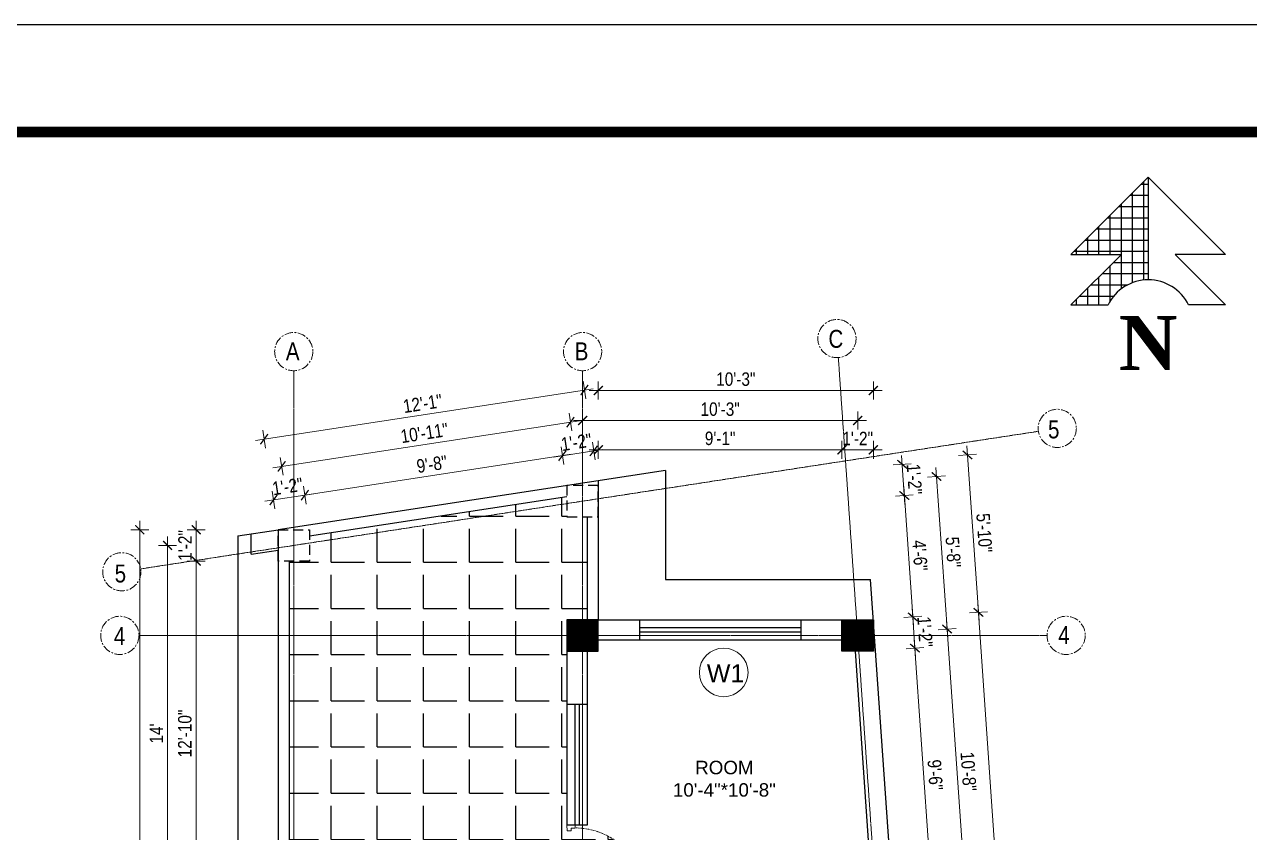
# Model space of a CAD drawing. Header units: inches. Extents: x -5142662 to -4941318, y -3361958 to -3160563.
# Drawn here: x -5010302 to -5009755, y -3260161 to -3259800 of the extents above; entities that cross this region are included whole.
import ezdxf

# ---------------------------------------------------------------- set-up
doc = ezdxf.new("R2010")
doc.units = ezdxf.units.IN
doc.header["$LTSCALE"] = 2
doc.header["$MEASUREMENT"] = 0
doc.header["$PDMODE"] = 34
doc.linetypes.add('CENTER', pattern=[2, 1.25, -0.25, 0.25, -0.25])
doc.linetypes.add('HIDDEN', pattern=[0.375, 0.25, -0.125])
doc.layers.get('0').update_dxf_attribs({"linetype": 'CONTINUOUS'})
doc.layers.get('DEFPOINTS').update_dxf_attribs({"color": 141, "linetype": 'CONTINUOUS'})
doc.layers.add('A-Hatch', color=7, linetype='CONTINUOUS')
doc.layers.add('WAll', color=20, linetype='CONTINUOUS')
for name, color, linetype, lineweight in [('Annotate-Lite.w', 177, 'CONTINUOUS', 9), ('Annotations-Bold.w', 177, 'CONTINUOUS', 13), ('DIM 1-100', 4, 'CONTINUOUS', 13), ('Door-Window.w', 4, 'CONTINUOUS', 15), ('TEXT', 181, 'CONTINUOUS', 25)]:
    doc.layers.add(name, color=color, linetype=linetype, lineweight=lineweight)
doc.styles.add('ARAIL', font='ARIALN.TTF')
doc.styles.add('arial.', font='arial.ttf')
doc.styles.add('gaurav', font='arial.ttf')
doc.styles.get("Standard").update_dxf_attribs({"font": 'ARIALN.TTF'})
doc.dimstyles.new('1 by 96', dxfattribs={"dimtxt": 6, "dimasz": 4, "dimexe": 4, "dimexo": 4, "dimgap": 2, "dimtad": 1, "dimdec": 0, "dimzin": 0, "dimdsep": 46, "dimlunit": 4, "dimtxsty": 'Standard', "dimblk": 'ARCHTICK', "dimcen": 0, "dimdle": 4, "dimadec": 0, "dimazin": 0, "dimtfac": 1, "dimtdec": 0, "dimtix": 1, "dimtofl": 0, "dimtmove": 1, "dimatfit": 3, "dimldrblk": 'ARCHTICK', "dimfxl": 4, "dimfxlon": 1, "dimtolj": 1, "dimtzin": 0, "dimlwd": -1, "dimlwe": -1, "dimarcsym": 0})
pattern_1 = [(45, (80572.6542, -1619.9974), (-0.0883883476483, 0.0883883476483), [])]

# ---------------------------------------------------------------- blocks, each defined once
blk = doc.blocks.new('SDEGH')
at = {"layer": 'TEXT'}
h = blk.add_hatch(dxfattribs=at)
h.set_pattern_fill('NET', color=256, scale=40, style=0)
h.set_pattern_definition([(0, (43922.391, -13181.093), (0, 5), []), (90, (43922.391, -13181.093), (-5, 3e-16), [])])
h.paths.add_polyline_path([(52300.82, -9226.07), (52266.28, -9260.61), (52288.77, -9260.61), (52266.28, -9283.1), (52282.84, -9283.1, -0.284572), (52300.82, -9271.97)])
blk.add_line((52300.82, -9226.07), (52300.82, -9271.97), dxfattribs=at)
at = {"layer": 'WAll'}
for p, q in [((52266.28, -9260.61), (52300.82, -9226.07)), ((52335.35, -9260.61), (52300.82, -9226.07)), ((52266.28, -9260.61), (52288.77, -9260.61)), ((52266.28, -9283.1), (52288.77, -9260.61)), ((52335.35, -9260.61), (52312.86, -9260.61)), ((52335.35, -9283.1), (52312.86, -9260.61)), ((52266.28, -9283.1), (52282.84, -9283.1)), ((52335.35, -9283.1), (52318.79, -9283.1))]:
    blk.add_line(p, q, dxfattribs=at)
blk.add_arc((52300.82, -9292.04), 20.08, 26.4605, 153.5395, dxfattribs=at)
at = {"layer": 'DEFPOINTS', "insert": (52287.65, -9288.16), "char_height": 24, "width": 23.16, "attachment_point": 1}
blk.add_mtext('{\\fTimes New Roman|b1|i0|c0|p18;N}', dxfattribs=at)
blk = doc.blocks.new('3-0')
at = {"ltscale": 3}
for p, q in [((11063.05, 10097.68), (11065.97, 10099.9)), ((11063.05, 10097.68), (11064.53, 10095.73)), ((11065.99, 10096.84), (11064.53, 10095.73)), ((11065.25, 10097.81), (11066.71, 10098.92)), ((11065.99, 10096.84), (11065.25, 10097.81)), ((11065.97, 10099.9), (11066.71, 10098.92)), ((11085.5, 10074.13), (11110.32, 10092.96)), ((11086.24, 10073.15), (11111.05, 10091.97)), ((11111.05, 10091.97), (11110.32, 10092.96)), ((11086.24, 10073.15), (11085.5, 10074.13)), ((11084.04, 10073.02), (11082.57, 10071.91)), ((11082.57, 10071.91), (11084.79, 10068.98)), ((11084.04, 10073.02), (11084.78, 10072.04)), ((11084.78, 10072.04), (11086.24, 10073.15)), ((11084.79, 10068.98), (11087.72, 10071.2)), ((11087.72, 10071.2), (11086.24, 10073.15))]:
    blk.add_line(p, q, dxfattribs=at)
at = {"layer": 'Door-Window.w', "color": 9, "linetype": 'HIDDEN', "lineweight": 18}
blk.add_arc((11085.5, 10074.13), 31.16, 37.1906, 127.1465, dxfattribs=at)
blk = doc.blocks.new('_ArchTick')
at = {"color": 0, "linetype": 'ByBlock', "const_width": 0.15}
blk.add_lwpolyline([(-0.5, -0.5), (0.5, 0.5)], dxfattribs=at)
blk = doc.blocks.new('*D862')
at = {"layer": 'DEFPOINTS', "color": 0, "transparency": 16777216}
for p in [(-5010177.24, -3260010.02), (-5010189.2, -3260025.47), (-5010175.2, -3260023.32)]:
    blk.add_point(p, dxfattribs=at)
at = {"layer": 'DIM 1-100', "color": 0, "transparency": 16777216}
for p, q in [((-5010195.19, -3260012.77), (-5010173.28, -3260009.41)), ((-5010190.63, -3260016.12), (-5010191.84, -3260008.21)), ((-5010176.63, -3260013.97), (-5010177.84, -3260006.06))]:
    blk.add_line(p, q, dxfattribs=at)
at = {"layer": 'DIM 1-100', "color": 0, "transparency": 16777216, "xscale": 4, "yscale": 4, "zscale": 4}
for p, rotation in [((-5010191.24, -3260012.16), 188.71474201693), ((-5010177.24, -3260010.02), 8.714742016929982)]:
    blk.add_blockref('_ArchTick', p, dxfattribs=dict(at, rotation=rotation))
at = {"layer": 'DIM 1-100', "color": 0, "transparency": 16777216, "insert": (-5010185, -3260006.13), "char_height": 6, "attachment_point": 5, "rotation": 8.7147}
blk.add_mtext('\\A1;1\'-2"', dxfattribs=at)
blk = doc.blocks.new('*D863')
at = {"layer": 'DEFPOINTS', "color": 0, "ltscale": 0.5, "transparency": 16777216}
for p in [(-5010062.24, -3259992.39), (-5010060.2, -3260005.69), (-5010175.2, -3260023.32)]:
    blk.add_point(p, dxfattribs=at)
at = {"layer": 'DIM 1-100', "color": 0, "ltscale": 0.5, "transparency": 16777216}
for p, q in [((-5010061.63, -3259996.34), (-5010062.84, -3259988.43)), ((-5010181.19, -3260010.62), (-5010058.28, -3259991.78)), ((-5010176.63, -3260013.97), (-5010177.84, -3260006.06))]:
    blk.add_line(p, q, dxfattribs=at)
at = {"layer": 'DIM 1-100', "color": 0, "ltscale": 0.5, "transparency": 16777216, "xscale": 4, "yscale": 4, "zscale": 4}
for p, rotation in [((-5010062.24, -3259992.39), 8.714742010862016), ((-5010177.24, -3260010.02), 188.714742010862)]:
    blk.add_blockref('_ArchTick', p, dxfattribs=dict(at, rotation=rotation))
at = {"layer": 'DIM 1-100', "color": 0, "ltscale": 0.5, "transparency": 16777216, "insert": (-5010120.5, -3259996.2), "char_height": 6, "attachment_point": 5, "rotation": 8.7147}
blk.add_mtext('\\A1;9\'-8"', dxfattribs=at)
blk = doc.blocks.new('*D864')
at = {"layer": 'DEFPOINTS', "color": 0, "ltscale": 0.5, "transparency": 16777216}
for p in [(-5010048.24, -3259990.24), (-5010060.2, -3260005.69), (-5010046.2, -3260003.55)]:
    blk.add_point(p, dxfattribs=at)
at = {"layer": 'DIM 1-100', "color": 0, "ltscale": 0.5, "transparency": 16777216}
for p, q in [((-5010061.63, -3259996.34), (-5010062.84, -3259988.43)), ((-5010047.63, -3259994.2), (-5010048.84, -3259986.29)), ((-5010066.19, -3259992.99), (-5010044.28, -3259989.64))]:
    blk.add_line(p, q, dxfattribs=at)
at = {"layer": 'DIM 1-100', "color": 0, "ltscale": 0.5, "transparency": 16777216, "xscale": 4, "yscale": 4, "zscale": 4}
for p, rotation in [((-5010048.24, -3259990.24), 8.714742010862016), ((-5010062.24, -3259992.39), 188.714742010862)]:
    blk.add_blockref('_ArchTick', p, dxfattribs=dict(at, rotation=rotation))
at = {"layer": 'DIM 1-100', "color": 0, "ltscale": 0.5, "transparency": 16777216, "insert": (-5010056, -3259986.36), "char_height": 6, "attachment_point": 5, "rotation": 8.7147}
blk.add_mtext('\\A1;1\'-2"', dxfattribs=at)
blk = doc.blocks.new('*D865')
at = {"layer": 'DEFPOINTS', "color": 0, "ltscale": 0.5, "transparency": 16777216}
for p in [(-5009937.36, -3259989.75), (-5010046.2, -3260003.55), (-5009937.36, -3260065.63)]:
    blk.add_point(p, dxfattribs=at)
at = {"layer": 'DIM 1-100', "color": 0, "ltscale": 0.5, "transparency": 16777216}
for p, q in [((-5010046.2, -3259993.75), (-5010046.2, -3259985.75)), ((-5009937.36, -3259993.75), (-5009937.36, -3259985.75)), ((-5010050.2, -3259989.75), (-5009933.36, -3259989.75))]:
    blk.add_line(p, q, dxfattribs=at)
at = {"layer": 'DIM 1-100', "color": 0, "ltscale": 0.5, "transparency": 16777216, "xscale": 4, "yscale": 4, "zscale": 4, "rotation": 180}
blk.add_blockref('_ArchTick', (-5010046.2, -3259989.75), dxfattribs=at)
at = {"layer": 'DIM 1-100', "color": 0, "ltscale": 0.5, "transparency": 16777216, "xscale": 4, "yscale": 4, "zscale": 4}
blk.add_blockref('_ArchTick', (-5009937.36, -3259989.75), dxfattribs=at)
at = {"layer": 'DIM 1-100', "color": 0, "ltscale": 0.5, "transparency": 16777216, "insert": (-5009991.78, -3259984.68), "char_height": 6, "attachment_point": 5}
blk.add_mtext('\\A1;9\'-1"', dxfattribs=at)
blk = doc.blocks.new('*D866')
at = {"layer": 'DEFPOINTS', "color": 0, "ltscale": 0.5, "transparency": 16777216}
for p in [(-5009923.36, -3259989.75), (-5009937.36, -3260065.63), (-5009923.36, -3260065.63)]:
    blk.add_point(p, dxfattribs=at)
at = {"layer": 'DIM 1-100', "color": 0, "ltscale": 0.5, "transparency": 16777216}
for p, q in [((-5009937.36, -3259993.75), (-5009937.36, -3259985.75)), ((-5009923.36, -3259993.75), (-5009923.36, -3259985.75)), ((-5009941.36, -3259989.75), (-5009919.36, -3259989.75))]:
    blk.add_line(p, q, dxfattribs=at)
at = {"layer": 'DIM 1-100', "color": 0, "ltscale": 0.5, "transparency": 16777216, "xscale": 4, "yscale": 4, "zscale": 4, "rotation": 180}
blk.add_blockref('_ArchTick', (-5009937.36, -3259989.75), dxfattribs=at)
at = {"layer": 'DIM 1-100', "color": 0, "ltscale": 0.5, "transparency": 16777216, "xscale": 4, "yscale": 4, "zscale": 4}
blk.add_blockref('_ArchTick', (-5009923.36, -3259989.75), dxfattribs=at)
at = {"layer": 'DIM 1-100', "color": 0, "ltscale": 0.5, "transparency": 16777216, "insert": (-5009930.36, -3259984.73), "char_height": 6, "attachment_point": 5}
blk.add_mtext('\\A1;1\'-2"', dxfattribs=at)
blk = doc.blocks.new('*D867')
at = {"layer": 'DEFPOINTS', "color": 0, "ltscale": 0.5, "transparency": 16777216}
for p in [(-5010189.2, -3260025.47), (-5010225.75, -3260039.47), (-5010189.2, -3260039.47)]:
    blk.add_point(p, dxfattribs=at)
at = {"layer": 'DIM 1-100', "color": 0, "ltscale": 0.5, "transparency": 16777216}
for p, q in [((-5010225.75, -3260021.47), (-5010225.75, -3260043.47)), ((-5010221.75, -3260025.47), (-5010229.75, -3260025.47)), ((-5010221.75, -3260039.47), (-5010229.75, -3260039.47))]:
    blk.add_line(p, q, dxfattribs=at)
at = {"layer": 'DIM 1-100', "color": 0, "ltscale": 0.5, "transparency": 16777216, "xscale": 4, "yscale": 4, "zscale": 4}
for p, rotation in [((-5010225.75, -3260025.47), 90), ((-5010225.75, -3260039.47), 270)]:
    blk.add_blockref('_ArchTick', p, dxfattribs=dict(at, rotation=rotation))
at = {"layer": 'DIM 1-100', "color": 0, "ltscale": 0.5, "transparency": 16777216, "insert": (-5010230.76, -3260032.47), "char_height": 6, "attachment_point": 5, "rotation": 90}
blk.add_mtext('\\A1;1\'-2"', dxfattribs=at)
blk = doc.blocks.new('*D868')
at = {"layer": 'DEFPOINTS', "color": 0, "ltscale": 0.5, "transparency": 16777216}
for p in [(-5010189.2, -3260039.47), (-5010225.75, -3260193.47), (-5010189.2, -3260193.47)]:
    blk.add_point(p, dxfattribs=at)
at = {"layer": 'DIM 1-100', "color": 0, "ltscale": 0.5, "transparency": 16777216}
for p, q in [((-5010225.75, -3260035.47), (-5010225.75, -3260197.47)), ((-5010221.75, -3260039.47), (-5010229.75, -3260039.47)), ((-5010221.75, -3260193.47), (-5010229.75, -3260193.47))]:
    blk.add_line(p, q, dxfattribs=at)
at = {"layer": 'DIM 1-100', "color": 0, "ltscale": 0.5, "transparency": 16777216, "xscale": 4, "yscale": 4, "zscale": 4}
for p, rotation in [((-5010225.75, -3260039.47), 90), ((-5010225.75, -3260193.47), 270)]:
    blk.add_blockref('_ArchTick', p, dxfattribs=dict(at, rotation=rotation))
at = {"layer": 'DIM 1-100', "color": 0, "ltscale": 0.5, "transparency": 16777216, "insert": (-5010230.81, -3260116.47), "char_height": 6, "attachment_point": 5, "rotation": 90}
blk.add_mtext('\\A1;12\'-10"', dxfattribs=at)
blk = doc.blocks.new('*D874')
at = {"layer": 'DEFPOINTS', "color": 0, "ltscale": 0.5, "transparency": 16777216}
for p in [(-5010182.2, -3260032.47), (-5010238.55, -3260200.47), (-5010182.2, -3260200.47)]:
    blk.add_point(p, dxfattribs=at)
at = {"layer": 'DIM 1-100', "color": 0, "ltscale": 0.5, "transparency": 16777216}
for p, q in [((-5010234.55, -3260032.47), (-5010242.55, -3260032.47)), ((-5010238.55, -3260028.47), (-5010238.55, -3260204.47)), ((-5010234.55, -3260200.47), (-5010242.55, -3260200.47))]:
    blk.add_line(p, q, dxfattribs=at)
at = {"layer": 'DIM 1-100', "color": 0, "ltscale": 0.5, "transparency": 16777216, "xscale": 4, "yscale": 4, "zscale": 4}
for p, rotation in [((-5010238.55, -3260032.47), 90), ((-5010238.55, -3260200.47), 270)]:
    blk.add_blockref('_ArchTick', p, dxfattribs=dict(at, rotation=rotation))
at = {"layer": 'DIM 1-100', "color": 0, "ltscale": 0.5, "transparency": 16777216, "insert": (-5010243.56, -3260116.47), "char_height": 6, "attachment_point": 5, "rotation": 90}
blk.add_mtext("\\A1;14'", dxfattribs=at)
blk = doc.blocks.new('*D877')
at = {"layer": 'DEFPOINTS', "color": 0, "ltscale": 0.5, "transparency": 16777216}
for p in [(-5010189.2, -3260025.47), (-5010250.97, -3260428.23), (-5010189.2, -3260428.23)]:
    blk.add_point(p, dxfattribs=at)
at = {"layer": 'DIM 1-100', "color": 0, "ltscale": 0.5, "transparency": 16777216}
for p, q in [((-5010250.97, -3260021.47), (-5010250.97, -3260432.23)), ((-5010246.97, -3260025.47), (-5010254.97, -3260025.47)), ((-5010246.97, -3260428.23), (-5010254.97, -3260428.23))]:
    blk.add_line(p, q, dxfattribs=at)
at = {"layer": 'DIM 1-100', "color": 0, "ltscale": 0.5, "transparency": 16777216, "xscale": 4, "yscale": 4, "zscale": 4}
for p, rotation in [((-5010250.97, -3260025.47), 90), ((-5010250.97, -3260428.23), 270)]:
    blk.add_blockref('_ArchTick', p, dxfattribs=dict(at, rotation=rotation))
at = {"layer": 'DIM 1-100', "color": 0, "ltscale": 0.5, "transparency": 16777216, "insert": (-5010256.04, -3260226.85), "char_height": 6, "attachment_point": 5, "rotation": 90}
blk.add_mtext('\\A1;33\'-7"', dxfattribs=at)
blk = doc.blocks.new('*D920')
at = {"layer": 'DEFPOINTS', "color": 0, "ltscale": 0.5, "transparency": 16777216}
for p in [(-5010058.61, -3259977.4), (-5010053.2, -3260012.69), (-5010182.2, -3260032.47)]:
    blk.add_point(p, dxfattribs=at)
at = {"layer": 'DIM 1-100', "color": 0, "ltscale": 0.5, "transparency": 16777216}
for p, q in [((-5010191.56, -3259997.78), (-5010054.65, -3259976.8)), ((-5010058, -3259981.36), (-5010059.21, -3259973.45)), ((-5010187, -3260001.13), (-5010188.21, -3259993.22))]:
    blk.add_line(p, q, dxfattribs=at)
at = {"layer": 'DIM 1-100', "color": 0, "ltscale": 0.5, "transparency": 16777216, "xscale": 4, "yscale": 4, "zscale": 4}
for p, rotation in [((-5010058.61, -3259977.4), 8.714742018610865), ((-5010187.61, -3259997.18), 188.7147420186108)]:
    blk.add_blockref('_ArchTick', p, dxfattribs=dict(at, rotation=rotation))
at = {"layer": 'DIM 1-100', "color": 0, "ltscale": 0.5, "transparency": 16777216, "insert": (-5010123.87, -3259982.28), "char_height": 6, "attachment_point": 5, "rotation": 8.7147}
blk.add_mtext('\\A1;10\'-11"', dxfattribs=at)
blk = doc.blocks.new('*D921')
at = {"layer": 'DEFPOINTS', "color": 0, "ltscale": 0.5, "transparency": 16777216}
for p in [(-5009930.36, -3259976.7), (-5010053.2, -3260012.69), (-5009930.36, -3260072.63)]:
    blk.add_point(p, dxfattribs=at)
at = {"layer": 'DIM 1-100', "color": 0, "ltscale": 0.5, "transparency": 16777216}
for p, q in [((-5010053.2, -3259980.7), (-5010053.2, -3259972.7)), ((-5009930.36, -3259980.7), (-5009930.36, -3259972.7)), ((-5010057.2, -3259976.7), (-5009926.36, -3259976.7))]:
    blk.add_line(p, q, dxfattribs=at)
at = {"layer": 'DIM 1-100', "color": 0, "ltscale": 0.5, "transparency": 16777216, "xscale": 4, "yscale": 4, "zscale": 4, "rotation": 180}
blk.add_blockref('_ArchTick', (-5010053.2, -3259976.7), dxfattribs=at)
at = {"layer": 'DIM 1-100', "color": 0, "ltscale": 0.5, "transparency": 16777216, "xscale": 4, "yscale": 4, "zscale": 4}
blk.add_blockref('_ArchTick', (-5009930.36, -3259976.7), dxfattribs=at)
at = {"layer": 'DIM 1-100', "color": 0, "ltscale": 0.5, "transparency": 16777216, "insert": (-5009991.78, -3259971.64), "char_height": 6, "attachment_point": 5}
blk.add_mtext('\\A1;10\'-3"', dxfattribs=at)
blk = doc.blocks.new('*D922')
at = {"layer": 'DEFPOINTS', "color": 0, "ltscale": 0.5, "transparency": 16777216}
for p in [(-5010195.4, -3259985), (-5010046.2, -3260003.55), (-5010189.2, -3260025.47)]:
    blk.add_point(p, dxfattribs=at)
at = {"layer": 'DIM 1-100', "color": 0, "ltscale": 0.5, "transparency": 16777216}
for p, q in [((-5010051.79, -3259967.04), (-5010053.01, -3259959.13)), ((-5010048.45, -3259962.48), (-5010199.35, -3259985.61)), ((-5010194.79, -3259988.96), (-5010196.01, -3259981.05))]:
    blk.add_line(p, q, dxfattribs=at)
at = {"layer": 'DIM 1-100', "color": 0, "ltscale": 0.5, "transparency": 16777216, "xscale": 4, "yscale": 4, "zscale": 4}
for p, rotation in [((-5010052.4, -3259963.08), 8.714742018475636), ((-5010195.4, -3259985), 188.7147420184756)]:
    blk.add_blockref('_ArchTick', p, dxfattribs=dict(at, rotation=rotation))
at = {"layer": 'DIM 1-100', "color": 0, "ltscale": 0.5, "transparency": 16777216, "insert": (-5010124.66, -3259969.09), "char_height": 6, "attachment_point": 5, "rotation": 8.7147}
blk.add_mtext('\\A1;12\'-1"', dxfattribs=at)
blk = doc.blocks.new('*D923')
at = {"layer": 'DEFPOINTS', "color": 0, "ltscale": 0.5, "transparency": 16777216}
for p in [(-5009923.36, -3259963.3), (-5010046.2, -3260065.63), (-5009923.36, -3260065.63)]:
    blk.add_point(p, dxfattribs=at)
at = {"layer": 'DIM 1-100', "color": 0, "ltscale": 0.5, "transparency": 16777216}
for p, q in [((-5010046.2, -3259967.3), (-5010046.2, -3259959.3)), ((-5009923.36, -3259967.3), (-5009923.36, -3259959.3)), ((-5010050.2, -3259963.3), (-5009919.36, -3259963.3))]:
    blk.add_line(p, q, dxfattribs=at)
at = {"layer": 'DIM 1-100', "color": 0, "ltscale": 0.5, "transparency": 16777216, "xscale": 4, "yscale": 4, "zscale": 4, "rotation": 180}
blk.add_blockref('_ArchTick', (-5010046.2, -3259963.3), dxfattribs=at)
at = {"layer": 'DIM 1-100', "color": 0, "ltscale": 0.5, "transparency": 16777216, "xscale": 4, "yscale": 4, "zscale": 4}
blk.add_blockref('_ArchTick', (-5009923.36, -3259963.3), dxfattribs=at)
at = {"layer": 'DIM 1-100', "color": 0, "ltscale": 0.5, "transparency": 16777216, "insert": (-5009984.78, -3259958.23), "char_height": 6, "attachment_point": 5}
blk.add_mtext('\\A1;10\'-3"', dxfattribs=at)
blk = doc.blocks.new('*D910')
at = {"layer": 'DEFPOINTS', "color": 0, "ltscale": 0.5, "transparency": 16777216}
for p in [(-5009923.36, -3260079.63), (-5009904.78, -3260078.33), (-5009914.44, -3260193.47)]:
    blk.add_point(p, dxfattribs=at)
at = {"layer": 'DIM 1-100', "color": 0, "ltscale": 0.5, "transparency": 16777216}
for p, q in [((-5009896.56, -3260196.23), (-5009905.06, -3260074.34)), ((-5009908.77, -3260078.61), (-5009900.79, -3260078.06)), ((-5009900.83, -3260192.52), (-5009892.85, -3260191.96))]:
    blk.add_line(p, q, dxfattribs=at)
at = {"layer": 'DIM 1-100', "color": 0, "ltscale": 0.5, "transparency": 16777216, "xscale": 4, "yscale": 4, "zscale": 4}
for p, rotation in [((-5009904.78, -3260078.33), 93.98810609594732), ((-5009896.84, -3260192.24), 273.9881060959473)]:
    blk.add_blockref('_ArchTick', p, dxfattribs=dict(at, rotation=rotation))
at = {"layer": 'DIM 1-100', "color": 0, "ltscale": 0.5, "transparency": 16777216, "insert": (-5009895.76, -3260134.94), "char_height": 6, "attachment_point": 5, "rotation": 273.9881}
blk.add_mtext('\\A1;9\'-6"', dxfattribs=at)
blk = doc.blocks.new('*D911')
at = {"layer": 'DEFPOINTS', "color": 0, "ltscale": 0.5, "transparency": 16777216}
for p in [(-5009923.36, -3260065.63), (-5009905.75, -3260064.4), (-5009923.36, -3260079.63)]:
    blk.add_point(p, dxfattribs=at)
at = {"layer": 'DIM 1-100', "color": 0, "ltscale": 0.5, "transparency": 16777216}
for p, q in [((-5009904.5, -3260082.32), (-5009906.03, -3260060.41)), ((-5009909.74, -3260064.68), (-5009901.76, -3260064.12)), ((-5009908.77, -3260078.61), (-5009900.79, -3260078.06))]:
    blk.add_line(p, q, dxfattribs=at)
at = {"layer": 'DIM 1-100', "color": 0, "ltscale": 0.5, "transparency": 16777216, "xscale": 4, "yscale": 4, "zscale": 4}
for p, rotation in [((-5009905.75, -3260064.4), 93.98810609594732), ((-5009904.78, -3260078.33), 273.9881060959473)]:
    blk.add_blockref('_ArchTick', p, dxfattribs=dict(at, rotation=rotation))
at = {"layer": 'DIM 1-100', "color": 0, "ltscale": 0.5, "transparency": 16777216, "insert": (-5009900.27, -3260071.02), "char_height": 6, "attachment_point": 5, "rotation": 273.9881}
blk.add_mtext('\\A1;1\'-2"', dxfattribs=at)
blk = doc.blocks.new('*D912')
at = {"layer": 'DEFPOINTS', "color": 0, "ltscale": 0.5, "transparency": 16777216}
for p in [(-5009909.53, -3260010.17), (-5010046.2, -3260019.69), (-5009923.36, -3260065.63)]:
    blk.add_point(p, dxfattribs=at)
at = {"layer": 'DIM 1-100', "color": 0, "ltscale": 0.5, "transparency": 16777216}
for p, q in [((-5009913.52, -3260010.44), (-5009905.54, -3260009.89)), ((-5009905.47, -3260068.39), (-5009909.81, -3260006.18)), ((-5009909.74, -3260064.68), (-5009901.76, -3260064.12))]:
    blk.add_line(p, q, dxfattribs=at)
at = {"layer": 'DIM 1-100', "color": 0, "ltscale": 0.5, "transparency": 16777216, "xscale": 4, "yscale": 4, "zscale": 4}
for p, rotation in [((-5009909.53, -3260010.17), 93.98810609594732), ((-5009905.75, -3260064.4), 273.9881060959473)]:
    blk.add_blockref('_ArchTick', p, dxfattribs=dict(at, rotation=rotation))
at = {"layer": 'DIM 1-100', "color": 0, "ltscale": 0.5, "transparency": 16777216, "insert": (-5009902.59, -3260036.93), "char_height": 6, "attachment_point": 5, "rotation": 273.9881}
blk.add_mtext('\\A1;4\'-6"', dxfattribs=at)
blk = doc.blocks.new('*D913')
at = {"layer": 'DEFPOINTS', "color": 0, "ltscale": 0.5, "transparency": 16777216}
for p in [(-5009910.51, -3259996.23), (-5010046.2, -3260005.69), (-5010046.2, -3260019.69)]:
    blk.add_point(p, dxfattribs=at)
at = {"layer": 'DIM 1-100', "color": 0, "ltscale": 0.5, "transparency": 16777216}
for p, q in [((-5009909.26, -3260014.16), (-5009910.78, -3259992.24)), ((-5009914.5, -3259996.51), (-5009906.51, -3259995.96)), ((-5009913.52, -3260010.44), (-5009905.54, -3260009.89))]:
    blk.add_line(p, q, dxfattribs=at)
at = {"layer": 'DIM 1-100', "color": 0, "ltscale": 0.5, "transparency": 16777216, "xscale": 4, "yscale": 4, "zscale": 4}
for p, rotation in [((-5009910.51, -3259996.23), 93.98810609594732), ((-5009909.53, -3260010.17), 273.9881060959473)]:
    blk.add_blockref('_ArchTick', p, dxfattribs=dict(at, rotation=rotation))
at = {"layer": 'DIM 1-100', "color": 0, "ltscale": 0.5, "transparency": 16777216, "insert": (-5009905.02, -3260002.85), "char_height": 6, "attachment_point": 5, "rotation": 273.9881}
blk.add_mtext('\\A1;1\'-2"', dxfattribs=at)
blk = doc.blocks.new('*D914')
at = {"layer": 'DEFPOINTS', "color": 0, "ltscale": 0.5, "transparency": 16777216}
for p in [(-5009930.36, -3260072.63), (-5009921.44, -3260200.47), (-5009881.48, -3260197.68)]:
    blk.add_point(p, dxfattribs=at)
at = {"layer": 'DIM 1-100', "color": 0, "ltscale": 0.5, "transparency": 16777216}
for p, q in [((-5009890.68, -3260065.85), (-5009881.21, -3260201.67)), ((-5009894.39, -3260070.12), (-5009886.41, -3260069.56)), ((-5009885.47, -3260197.96), (-5009877.49, -3260197.4))]:
    blk.add_line(p, q, dxfattribs=at)
at = {"layer": 'DIM 1-100', "color": 0, "ltscale": 0.5, "transparency": 16777216, "xscale": 4, "yscale": 4, "zscale": 4}
for p, rotation in [((-5009890.4, -3260069.84), 93.98810611419698), ((-5009881.48, -3260197.68), 273.988106114197)]:
    blk.add_blockref('_ArchTick', p, dxfattribs=dict(at, rotation=rotation))
at = {"layer": 'DIM 1-100', "color": 0, "ltscale": 0.5, "transparency": 16777216, "insert": (-5009880.89, -3260133.41), "char_height": 6, "attachment_point": 5, "rotation": 273.9881}
blk.add_mtext('\\A1;10\'-8"', dxfattribs=at)
blk = doc.blocks.new('*D917')
at = {"layer": 'DEFPOINTS', "color": 0, "ltscale": 0.5, "transparency": 16777216}
for p in [(-5009895.15, -3260001.68), (-5010053.2, -3260012.69), (-5009930.36, -3260072.63)]:
    blk.add_point(p, dxfattribs=at)
at = {"layer": 'DIM 1-100', "color": 0, "ltscale": 0.5, "transparency": 16777216}
for p, q in [((-5009890.12, -3260073.83), (-5009895.43, -3259997.69)), ((-5009899.14, -3260001.95), (-5009891.16, -3260001.4)), ((-5009894.39, -3260070.12), (-5009886.41, -3260069.56))]:
    blk.add_line(p, q, dxfattribs=at)
at = {"layer": 'DIM 1-100', "color": 0, "ltscale": 0.5, "transparency": 16777216, "xscale": 4, "yscale": 4, "zscale": 4}
for p, rotation in [((-5009895.15, -3260001.68), 93.98810609594732), ((-5009890.4, -3260069.84), 273.9881060959473)]:
    blk.add_blockref('_ArchTick', p, dxfattribs=dict(at, rotation=rotation))
at = {"layer": 'DIM 1-100', "color": 0, "ltscale": 0.5, "transparency": 16777216, "insert": (-5009887.72, -3260035.41), "char_height": 6, "attachment_point": 5, "rotation": 273.9881}
blk.add_mtext('\\A1;5\'-8"', dxfattribs=at)
blk = doc.blocks.new('*D918')
at = {"layer": 'DEFPOINTS', "color": 0, "ltscale": 0.5, "transparency": 16777216}
for p in [(-5009923.36, -3260065.63), (-5009876.43, -3260062.36), (-5009898.08, -3260428.23)]:
    blk.add_point(p, dxfattribs=at)
at = {"layer": 'DIM 1-100', "color": 0, "ltscale": 0.5, "transparency": 16777216}
for p, q in [((-5009850.88, -3260428.95), (-5009876.71, -3260058.37)), ((-5009880.43, -3260062.64), (-5009872.44, -3260062.08)), ((-5009855.15, -3260425.23), (-5009847.16, -3260424.68))]:
    blk.add_line(p, q, dxfattribs=at)
at = {"layer": 'DIM 1-100', "color": 0, "ltscale": 0.5, "transparency": 16777216, "xscale": 4, "yscale": 4, "zscale": 4}
for p, rotation in [((-5009876.43, -3260062.36), 93.98810611425189), ((-5009851.16, -3260424.96), 273.9881061142519)]:
    blk.add_blockref('_ArchTick', p, dxfattribs=dict(at, rotation=rotation))
at = {"layer": 'DIM 1-100', "color": 0, "ltscale": 0.5, "transparency": 16777216, "insert": (-5009858.74, -3260243.3), "char_height": 6, "attachment_point": 5, "rotation": 273.9881}
blk.add_mtext('\\A1;30\'-3"', dxfattribs=at)
blk = doc.blocks.new('*D919')
at = {"layer": 'DEFPOINTS', "color": 0, "ltscale": 0.5, "transparency": 16777216}
for p in [(-5009881.34, -3259992.05), (-5010046.2, -3260003.55), (-5009923.36, -3260065.63)]:
    blk.add_point(p, dxfattribs=at)
at = {"layer": 'DIM 1-100', "color": 0, "ltscale": 0.5, "transparency": 16777216}
for p, q in [((-5009876.16, -3260066.35), (-5009881.61, -3259988.06)), ((-5009885.33, -3259992.33), (-5009877.35, -3259991.78)), ((-5009880.43, -3260062.64), (-5009872.44, -3260062.08))]:
    blk.add_line(p, q, dxfattribs=at)
at = {"layer": 'DIM 1-100', "color": 0, "ltscale": 0.5, "transparency": 16777216, "xscale": 4, "yscale": 4, "zscale": 4}
for p, rotation in [((-5009881.34, -3259992.05), 93.98810609594726), ((-5009876.43, -3260062.36), 273.9881060959473)]:
    blk.add_blockref('_ArchTick', p, dxfattribs=dict(at, rotation=rotation))
at = {"layer": 'DIM 1-100', "color": 0, "ltscale": 0.5, "transparency": 16777216, "insert": (-5009873.83, -3260026.85), "char_height": 6, "attachment_point": 5, "rotation": 273.9881}
blk.add_mtext('\\A1;5\'-10"', dxfattribs=at)

msp = doc.modelspace()

# ---------------------------------------------------------------- hatches: boundary and pattern name
at = {"layer": 'A-Hatch', "ltscale": 0.5}
h = msp.add_hatch(dxfattribs=at)
h.set_pattern_fill('ANGLE', color=256, scale=75)
h.set_pattern_definition([(0, (79981.295, -1619.997), (0, 20.625), [15, -5.625]), (90, (79981.295, -1619.997), (-20.625, 1e-15), [15, -5.625])])
h.paths.add_polyline_path([(-5010060.2, -3260079.63), (-5010060.2, -3260065.63), (-5010051.2, -3260065.63), (-5010051.2, -3260019.69), (-5010060.2, -3260019.69), (-5010060.2, -3260010.75), (-5010175.2, -3260028.38), (-5010175.2, -3260039.47), (-5010184.2, -3260039.47), (-5010184.2, -3260193.47), (-5010175.2, -3260193.47), (-5010175.2, -3260207.47), (-5010184.2, -3260207.47), (-5010184.2, -3260321.23), (-5010175.2, -3260321.23), (-5010175.2, -3260335.23), (-5010184.2, -3260335.23), (-5010184.2, -3260414.23), (-5010175.2, -3260414.23), (-5010175.2, -3260423.23), (-5010060.2, -3260423.23), (-5010060.2, -3260414.23), (-5010060.2, -3260335.23), (-5010060.2, -3260321.23), (-5010060.2, -3260243.47), (-5010060.17, -3260241.02), (-5010058.34, -3260241.02), (-5010058.34, -3260242.24), (-5010056.5, -3260242.24), (-5010056.5, -3260242.3, 0.413988), (-5010025.37, -3260211.14), (-5010056.52, -3260211.14), (-5010056.52, -3260209.92), (-5010058.36, -3260209.92), (-5010058.36, -3260211.14), (-5010060.2, -3260211.14), (-5010060.2, -3260207.47), (-5010060.2, -3260193.47), (-5010060.2, -3260189.8), (-5010058.36, -3260189.8), (-5010058.36, -3260191.02), (-5010056.52, -3260191.02), (-5010056.52, -3260189.8), (-5010025.37, -3260189.8, 0.413988), (-5010056.5, -3260158.64), (-5010056.5, -3260158.69), (-5010058.34, -3260158.69), (-5010058.34, -3260159.92), (-5010060.17, -3260159.92), (-5010060.17, -3260157.47), (-5010060.2, -3260157.47), (-5010060.2, -3260150.47)])
h.paths.add_polyline_path([(-5010040.24, -3260174.75, -1), (-5010061.95, -3260174.75, -1)], flags=16)
h.paths.add_polyline_path([(-5010040.24, -3260226.19, -1), (-5010061.95, -3260226.19, -1)], flags=16)
h.paths.add_polyline_path([(-5010143.41, -3260216.51), (-5010100.36, -3260216.51), (-5010100.36, -3260194.04), (-5010143.41, -3260194.04)], flags=24)
h.paths.add_polyline_path([(-5010063.35, -3260232.67), (-5010038.12, -3260232.67), (-5010038.12, -3260218.25), (-5010063.35, -3260218.25)], flags=24)
h.paths.add_polyline_path([(-5010063.35, -3260181.04), (-5010038.12, -3260181.04), (-5010038.12, -3260166.62), (-5010063.35, -3260166.62)], flags=24)
h = msp.add_hatch(dxfattribs=at)
h.set_pattern_fill('ANSI31', color=256)
h.set_pattern_definition(pattern_1)
h.paths.add_polyline_path([(-5010046.2, -3260068.63), (-5010046.2, -3260068.63), (-5010046.2, -3260065.63), (-5010060.2, -3260065.63), (-5010060.2, -3260079.63), (-5010046.2, -3260079.63)])
h = msp.add_hatch(dxfattribs=at)
h.set_pattern_fill('ANSI31', color=256)
h.set_pattern_definition(pattern_1)
h.paths.add_polyline_path([(-5009923.36, -3260065.63), (-5009937.36, -3260065.63), (-5009937.36, -3260079.63), (-5009923.36, -3260079.63)])

# ---------------------------------------------------------------- linework, layer by layer
at = {"ltscale": 0.5}
for p, q in [((-5010016.2, -3259998.95), (-5010189.2, -3260025.47)), ((-5010016.2, -3259998.95), (-5010016.2, -3260047.63)), ((-5010046.2, -3260003.55), (-5010046.2, -3260065.63)), ((-5010060.2, -3260010.75), (-5010175.2, -3260028.38)), ((-5010051.2, -3260019.69), (-5010051.2, -3260065.63)), ((-5010207.2, -3260028.23), (-5010189.2, -3260025.47)), ((-5010201.2, -3260036.41), (-5010201.2, -3260027.31)), ((-5010189.2, -3260025.47), (-5010189.2, -3260193.47)), ((-5010207.2, -3260028.23), (-5010207.2, -3260446.23)), ((-5010201.2, -3260036.41), (-5010189.2, -3260034.57)), ((-5010184.2, -3260039.47), (-5010184.2, -3260193.47)), ((-5010016.2, -3260047.63), (-5009924.61, -3260047.63)), ((-5009898.08, -3260428.23), (-5009924.61, -3260047.63)), ((-5010055.2, -3260065.63), (-5010046.2, -3260065.63)), ((-5010046.2, -3260065.63), (-5009923.36, -3260065.63)), ((-5010027.78, -3260065.63), (-5010027.78, -3260074.63)), ((-5009955.78, -3260065.63), (-5009955.78, -3260074.63)), ((-5010027.78, -3260069.13), (-5009955.78, -3260069.13)), ((-5010027.78, -3260071.13), (-5009955.78, -3260071.13)), ((-5010046.2, -3260074.63), (-5009937.36, -3260074.63)), ((-5010060.2, -3260079.63), (-5010060.2, -3260157.47)), ((-5010051.2, -3260079.63), (-5010051.2, -3260157.47)), ((-5009923.47, -3260193.47), (-5009931.4, -3260079.63)), ((-5010051.2, -3260103.47), (-5010060.2, -3260103.47)), ((-5010056.7, -3260103.47), (-5010056.7, -3260157.47)), ((-5010054.7, -3260103.47), (-5010054.7, -3260157.47)), ((-5010060.2, -3260150.47), (-5010060.2, -3260157.47)), ((-5010051.2, -3260157.47), (-5010060.2, -3260157.47))]:
    msp.add_line(p, q, dxfattribs=at)
msp.add_lwpolyline([(-5012411.5, -3262044.85), (-5012411.5, -3259799.81), (-5009236.7, -3259799.81), (-5009236.7, -3262044.85)], close=True)
at = {"const_width": 4.8}
msp.add_lwpolyline([(-5009284.7, -3261996.85), (-5009284.7, -3259847.81), (-5012267.5, -3259847.81), (-5012267.5, -3261996.85)], close=True, dxfattribs=at)
at = {"linetype": 'HIDDEN', "ltscale": 9}
for points in [[(-5010046.2, -3260005.69), (-5010060.2, -3260005.69), (-5010060.2, -3260019.69), (-5010046.2, -3260019.69)], [(-5010189.2, -3260025.47), (-5010175.2, -3260025.47), (-5010175.2, -3260039.47), (-5010189.2, -3260039.47)]]:
    msp.add_lwpolyline(points, close=True, dxfattribs=at)
at = {"ltscale": 0.5}
for points in [[(-5010046.2, -3260065.63), (-5010060.2, -3260065.63), (-5010060.2, -3260079.63), (-5010046.2, -3260079.63)], [(-5009937.36, -3260065.63), (-5009923.36, -3260065.63), (-5009923.36, -3260079.63), (-5009937.36, -3260079.63)]]:
    msp.add_lwpolyline(points, close=True, dxfattribs=at)
at = {"layer": 'Annotate-Lite.w', "ltscale": 0.005}
msp.add_circle((-5009990.19, -3260089.2), 10.86, dxfattribs=at)
at = {"layer": 'Annotations-Bold.w', "linetype": 'CENTER', "ltscale": 0.3}
for p, q in [((-5009939, -3259948.59), (-5009901.88, -3260481.05)), ((-5010182.2, -3259954.44), (-5010182.2, -3260482.55)), ((-5010053.2, -3259954.44), (-5010053.2, -3260482.55)), ((-5009849.67, -3259981.5), (-5010250.56, -3260042.95)), ((-5009845.78, -3260072.63), (-5010251.36, -3260072.63))]:
    msp.add_line(p, q, dxfattribs=at)
at = {"layer": 'Annotations-Bold.w', "linetype": 'CENTER', "ltscale": 1.5}
for centre in [(-5009939.6, -3259940.08), (-5010182.2, -3259945.91), (-5010053.2, -3259945.91), (-5009841.23, -3259980.2), (-5010258.99, -3260044.24), (-5010259.89, -3260072.63), (-5009837.25, -3260072.63)]:
    msp.add_circle(centre, 8.53, dxfattribs=at)

# ---------------------------------------------------------------- block references
at = {"layer": 'Door-Window.w', "linetype": 'ByBlock', "xscale": 0.9997910043702505, "yscale": 0.9997910037636757, "zscale": 0.9997910039624012, "rotation": 322.809404789754}
msp.add_blockref('3-0', (-5024973.93, -3261514.03), dxfattribs=at)
at = {"layer": 'WAll'}
msp.add_blockref('SDEGH', (-5062101.38, -3250641.91), dxfattribs=at)

# ---------------------------------------------------------------- texts
at = {"layer": 'Annotate-Lite.w', "ltscale": 0.005, "insert": (-5009997.73, -3260085.55), "char_height": 8, "attachment_point": 1, "style": 'gaurav'}
msp.add_mtext_dynamic_manual_height_columns('W1', width=8, gutter_width=100, heights=[0], dxfattribs=at)
at = {"layer": 'Annotations-Bold.w', "linetype": 'CENTER', "ltscale": 1.5, "char_height": 8, "attachment_point": 1, "style": 'ARAIL'}
for s, insert in [('C', (-5009943.41, -3259936.2)), ('A', (-5010185.73, -3259941.77)), ('B', (-5010056.73, -3259941.77)), ('5', (-5009845.35, -3259976.65)), ('5', (-5010262.17, -3260041.01)), ('4', (-5010262.54, -3260068.96)), ('4', (-5009840.79, -3260068.49))]:
    msp.add_mtext_dynamic_manual_height_columns(s, width=6.5393, gutter_width=100, heights=[0], dxfattribs=dict(at, insert=insert))
at = {"layer": 'TEXT', "lineweight": -2, "insert": (-5009989.89, -3260136.7), "char_height": 6, "attachment_point": 5, "style": 'arial.'}
msp.add_mtext_dynamic_manual_height_columns('{\\W1;ROOM\\P10\'-4"*10\'-8"}', width=45.7314, gutter_width=30, heights=[0], dxfattribs=at)

# ---------------------------------------------------------------- dimensions: what is measured, and where the dimension line sits
at = {"layer": 'DIM 1-100', "ltscale": 0.5}
for base, p1, p2, picture, middle in [((-5009923.36, -3259963.3), (-5010046.2, -3260065.63), (-5009923.36, -3260065.63), '*D923', (-5009984.78, -3259958.23)), ((-5009930.36, -3259976.7), (-5010053.2, -3260012.69), (-5009930.36, -3260072.63), '*D921', (-5009991.78, -3259971.64)), ((-5009937.36, -3259989.75), (-5010046.2, -3260003.55), (-5009937.36, -3260065.63), '*D865', (-5009991.78, -3259984.68))]:
    dim = msp.add_linear_dim(base=base, p1=p1, p2=p2, dimstyle='1 by 96', dxfattribs=at)
    dim.commit()
    dim.dimension.update_dxf_attribs({"geometry": picture, "text_midpoint": middle})
for p1, p2, distance, picture, middle in [((-5010046.2, -3260003.55), (-5010189.2, -3260025.47), -40.94, '*D922', (-5010124.66, -3259969.09)), ((-5010182.2, -3260032.47), (-5010053.2, -3260012.69), 35.7, '*D920', (-5010123.87, -3259982.28)), ((-5009898.08, -3260428.23), (-5009923.36, -3260065.63), -47.04, '*D918', (-5009858.74, -3260243.3)), ((-5009930.36, -3260072.63), (-5009921.44, -3260200.47), 40.06, '*D914', (-5009880.89, -3260133.41))]:
    dim = msp.add_aligned_dim(p1=p1, p2=p2, distance=distance, dimstyle='1 by 96', dxfattribs=at)
    dim.commit()
    dim.dimension.update_dxf_attribs({"geometry": picture, "text_midpoint": middle})
for base, p1, p2, angle, picture, middle in [((-5010048.24, -3259990.24), (-5010060.2, -3260005.69), (-5010046.2, -3260003.55), 188.7147, '*D864', (-5010055.24, -3259991.31)), ((-5010062.24, -3259992.39), (-5010175.2, -3260023.32), (-5010060.2, -3260005.69), 188.7147, '*D863', (-5010119.74, -3260001.2)), ((-5009910.51, -3259996.23), (-5010046.2, -3260019.69), (-5010046.2, -3260005.69), 93.9881, '*D913', (-5009910.02, -3260003.2)), ((-5010225.75, -3260039.47), (-5010189.2, -3260025.47), (-5010189.2, -3260039.47), 90, '*D867', (-5010225.75, -3260032.47)), ((-5009905.75, -3260064.4), (-5009923.36, -3260079.63), (-5009923.36, -3260065.63), 93.9881, '*D911', (-5009905.27, -3260071.37))]:
    dim = msp.add_linear_dim(base=base, p1=p1, p2=p2, angle=angle, dimstyle='1 by 96', dxfattribs=at)
    dim.commit()
    dim.dimension.update_dxf_attribs({"geometry": picture, "text_midpoint": middle, "dimtype": 160})
dim = msp.add_linear_dim(base=(-5009923.36, -3259989.75), p1=(-5009937.36, -3260065.63), p2=(-5009923.36, -3260065.63), dimstyle='1 by 96', dxfattribs=at)
dim.commit()
dim.dimension.update_dxf_attribs({"geometry": '*D866', "text_midpoint": (-5009930.36, -3259989.75), "dimtype": 160})
for base, p1, p2, angle, picture, middle in [((-5009881.34, -3259992.05), (-5009923.36, -3260065.63), (-5010046.2, -3260003.55), 273.9881, '*D919', (-5009873.83, -3260026.85)), ((-5009895.15, -3260001.68), (-5009930.36, -3260072.63), (-5010053.2, -3260012.69), 93.9881, '*D917', (-5009887.72, -3260035.41)), ((-5009909.53, -3260010.17), (-5009923.36, -3260065.63), (-5010046.2, -3260019.69), 93.9881, '*D912', (-5009902.59, -3260036.93)), ((-5010250.97, -3260428.23), (-5010189.2, -3260025.47), (-5010189.2, -3260428.23), 90, '*D877', (-5010256.04, -3260226.85)), ((-5010238.55, -3260200.47), (-5010182.2, -3260032.47), (-5010182.2, -3260200.47), 90, '*D874', (-5010243.56, -3260116.47)), ((-5010225.75, -3260193.47), (-5010189.2, -3260039.47), (-5010189.2, -3260193.47), 90, '*D868', (-5010230.81, -3260116.47)), ((-5009904.78, -3260078.33), (-5009914.44, -3260193.47), (-5009923.36, -3260079.63), 93.9881, '*D910', (-5009895.76, -3260134.94))]:
    dim = msp.add_linear_dim(base=base, p1=p1, p2=p2, angle=angle, dimstyle='1 by 96', dxfattribs=at)
    dim.commit()
    dim.dimension.update_dxf_attribs({"geometry": picture, "text_midpoint": middle})
at = {"layer": 'DIM 1-100'}
dim = msp.add_linear_dim(base=(-5010177.24, -3260010.02), p1=(-5010189.2, -3260025.47), p2=(-5010175.2, -3260023.32), angle=8.7147, dimstyle='1 by 96', dxfattribs=at)
dim.commit()
dim.dimension.update_dxf_attribs({"geometry": '*D862', "text_midpoint": (-5010184.24, -3260011.09), "dimtype": 161})

doc.saveas('drawing.dxf')
